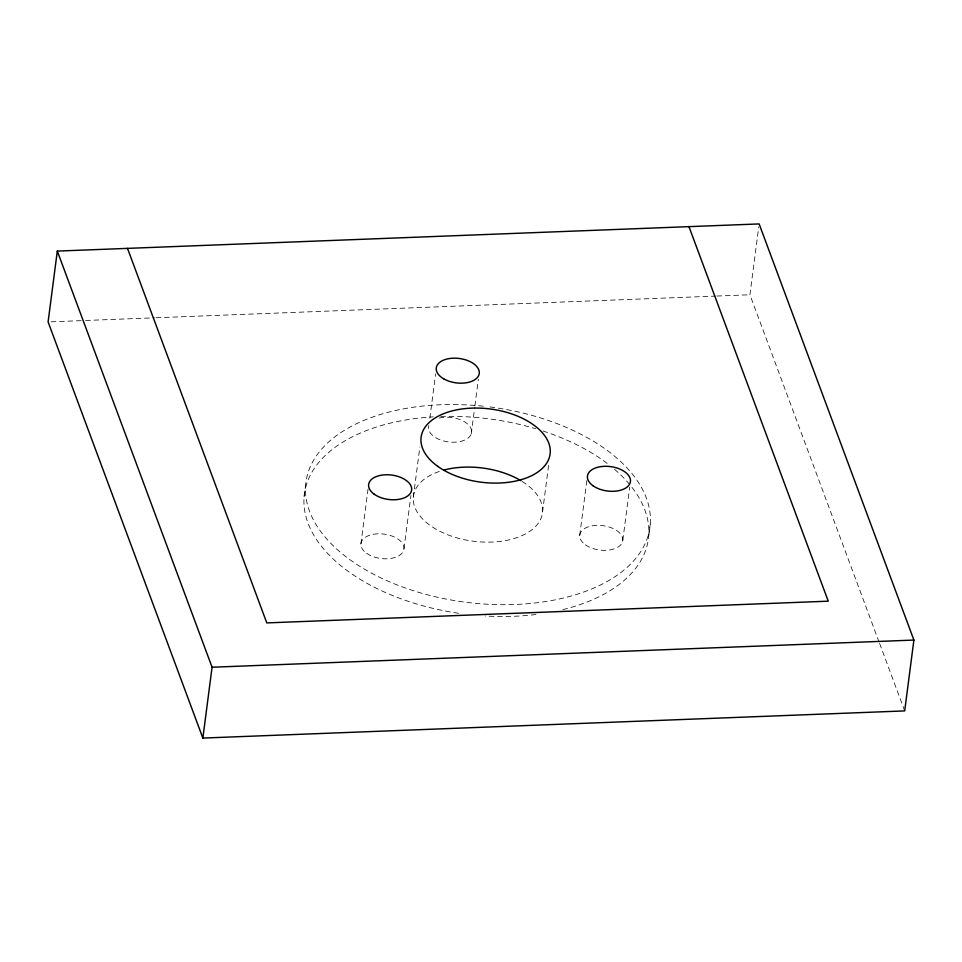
<?xml version="1.0" encoding="UTF-8"?>
<svg xmlns="http://www.w3.org/2000/svg" width="962" height="962" viewBox="0 0 962 962"><rect width="100%" height="100%" fill="white"/><g stroke="black" fill="none" stroke-linecap="round" stroke-linejoin="round"><path stroke-width="0.72" stroke-dasharray="4.81 3.61" d="M304.076 496.873L305.615 485.064M360.918 543.855L368.205 487.77M403.992 548.749L410.906 495.61M413.311 497.282L419.841 447.102M429.846 418.169L435.606 373.893M471.26 433.862L474.711 407.299M474.903 405.82L478.354 379.256M542.544 511.94L548.881 463.239M579.725 535.389L587.205 477.825M622.799 540.271L629.713 487.145M648.701 535.966L650.24 524.17M879.064 642.027L749.927 294.769L758.753 226.876M51.094 321.813L84.091 320.538M85.594 320.478L154.569 317.809M156.072 317.749L715.427 296.104M716.931 296.043L749.927 294.769M879.593 643.422L904.16 709.499M522.101 481.397A65.055 36.893 7.4 0 1 522.39 535.461A65.055 36.893 7.4 0 1 428.33 524.074A65.055 36.893 7.4 0 1 439.502 471.392M614.465 469.252A173.461 98.377 7.4 0 1 561.928 609.848M535.942 614.502A173.461 98.377 7.4 0 1 485.197 616.005M458.561 613.263A173.461 98.377 7.4 0 1 304.389 508.706A173.461 98.377 7.4 0 1 433.237 416.847M440.704 416.498A173.461 98.377 7.4 0 1 535.762 428.739M543.025 431.012A173.461 98.377 7.4 0 1 608.621 464.502M489.971 406.974A173.461 98.377 7.4 0 1 621.717 571.873A173.461 98.377 7.4 0 1 324.182 535.966A173.461 98.377 7.4 0 1 485.642 406.457M439.105 418.097A21.681 12.302 7.4 0 1 470.707 427.946A21.681 12.302 7.4 0 1 451.214 442.159A21.681 12.302 7.4 0 1 428.884 425.553M366.546 553.246A21.681 12.302 7.4 0 0 403.006 551.839A21.681 12.302 7.4 0 0 377.813 533.814A21.681 12.302 7.4 0 0 366.546 553.246M585.353 544.781A21.681 12.302 7.4 0 0 621.813 543.374A21.681 12.302 7.4 0 0 596.62 525.348A21.681 12.302 7.4 0 0 585.353 544.781"/><path stroke-width="1.44" d="M57.311 251.094L48.1 321.933L202.862 738.07L904.689 710.906L913.9 640.067L759.138 223.93L57.311 251.094L212.073 667.231L202.862 738.07M212.073 667.231L913.9 640.067M688.96 226.647L828.246 601.178L266.787 622.907L127.501 248.376M443.722 470.117A65.055 36.893 7.4 0 1 520.851 480.627M374.218 494.215A21.681 12.302 7.4 0 0 410.69 492.809A21.681 12.302 7.4 0 0 385.485 474.783A21.681 12.302 7.4 0 0 374.218 494.215M593.025 485.75A21.681 12.302 7.4 0 0 629.497 484.331A21.681 12.302 7.4 0 0 604.292 466.317A21.681 12.302 7.4 0 0 593.025 485.75M437.866 466.426A65.055 36.893 7.4 0 0 547.27 462.193A65.055 36.893 7.4 0 0 471.681 408.128A65.055 36.893 7.4 0 0 437.866 466.426M443.686 378.812A21.681 12.302 7.4 0 0 478.932 374.831A21.681 12.302 7.4 0 0 450.625 358.381A21.681 12.302 7.4 0 0 443.686 378.812"/></g></svg>
